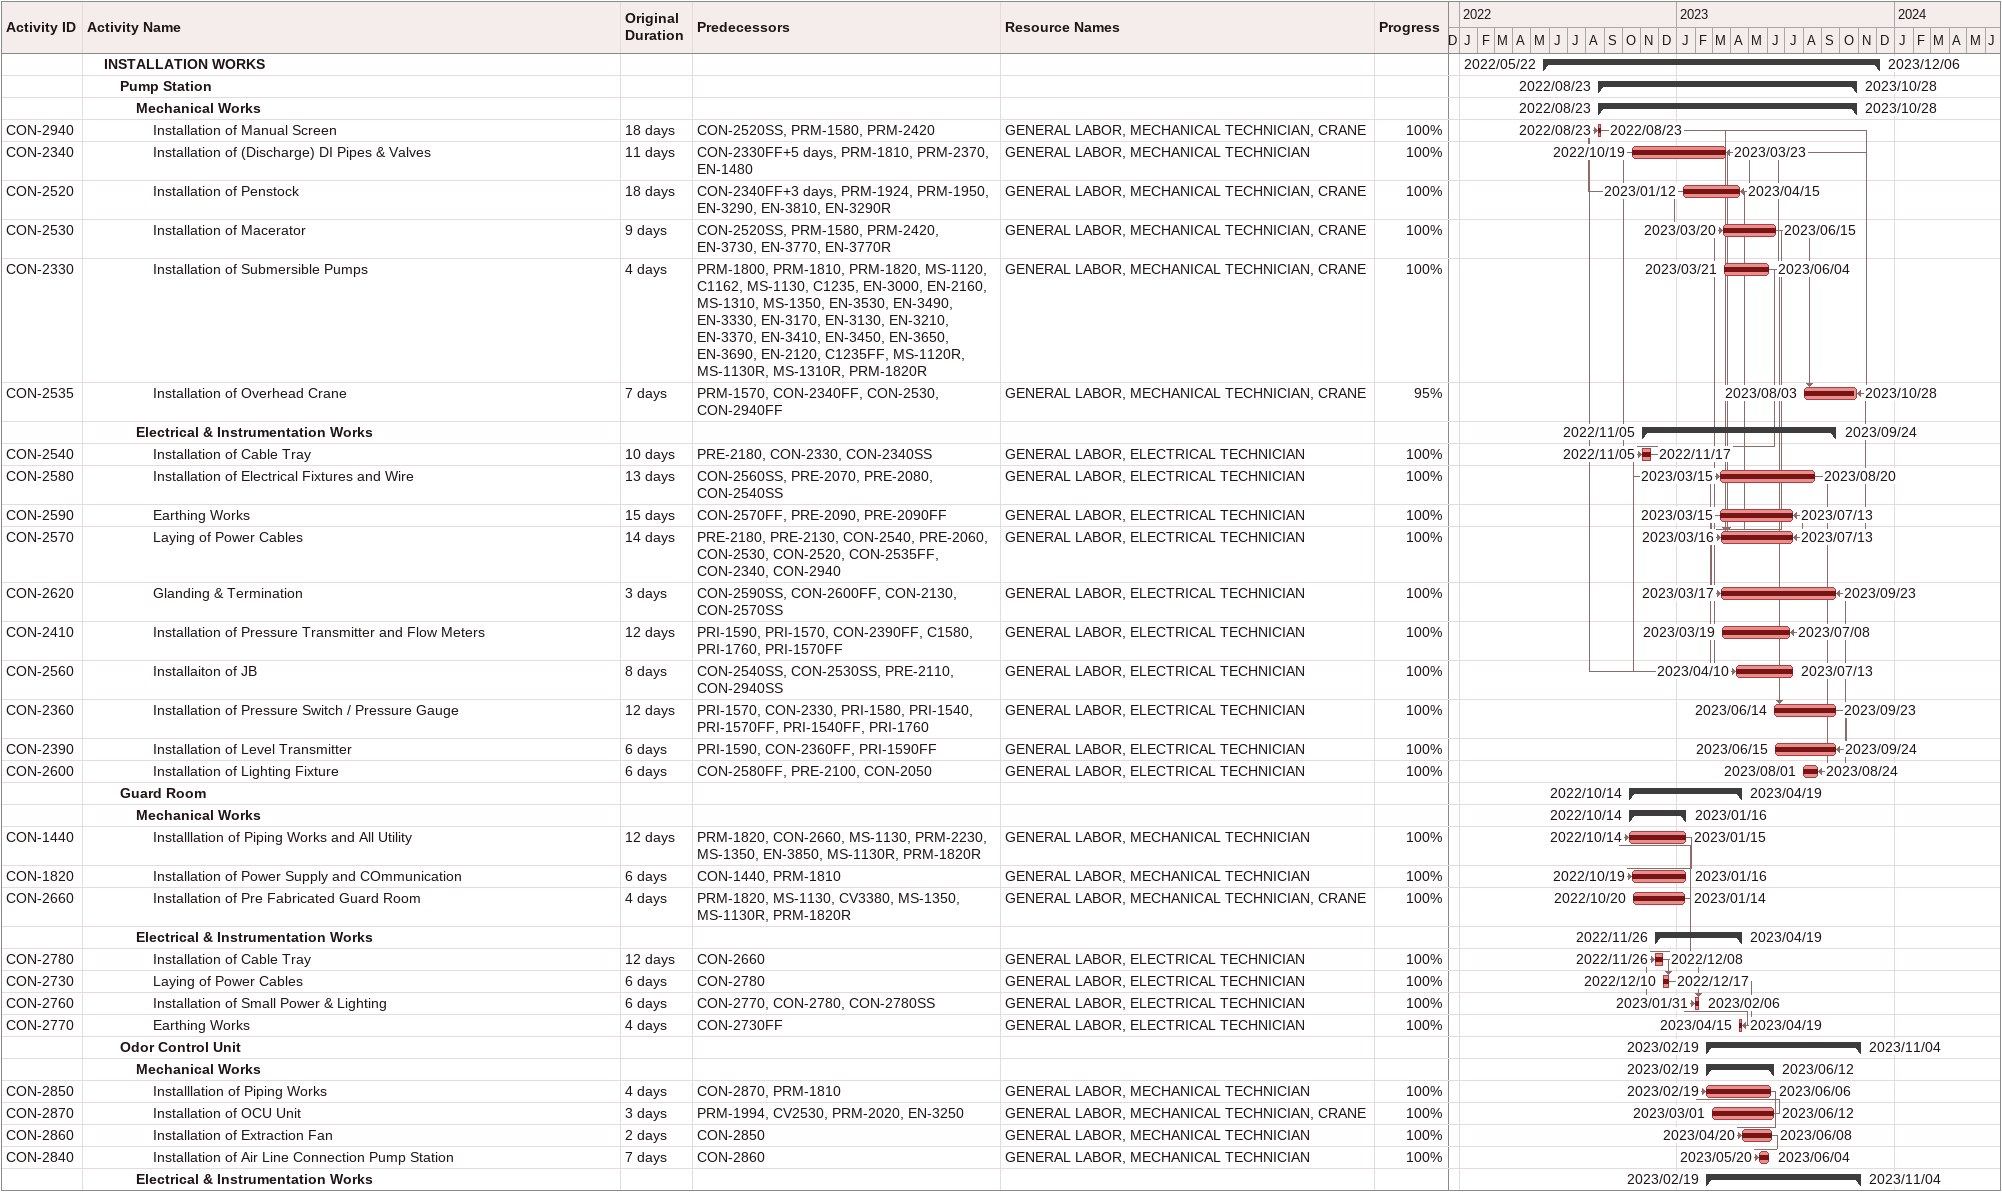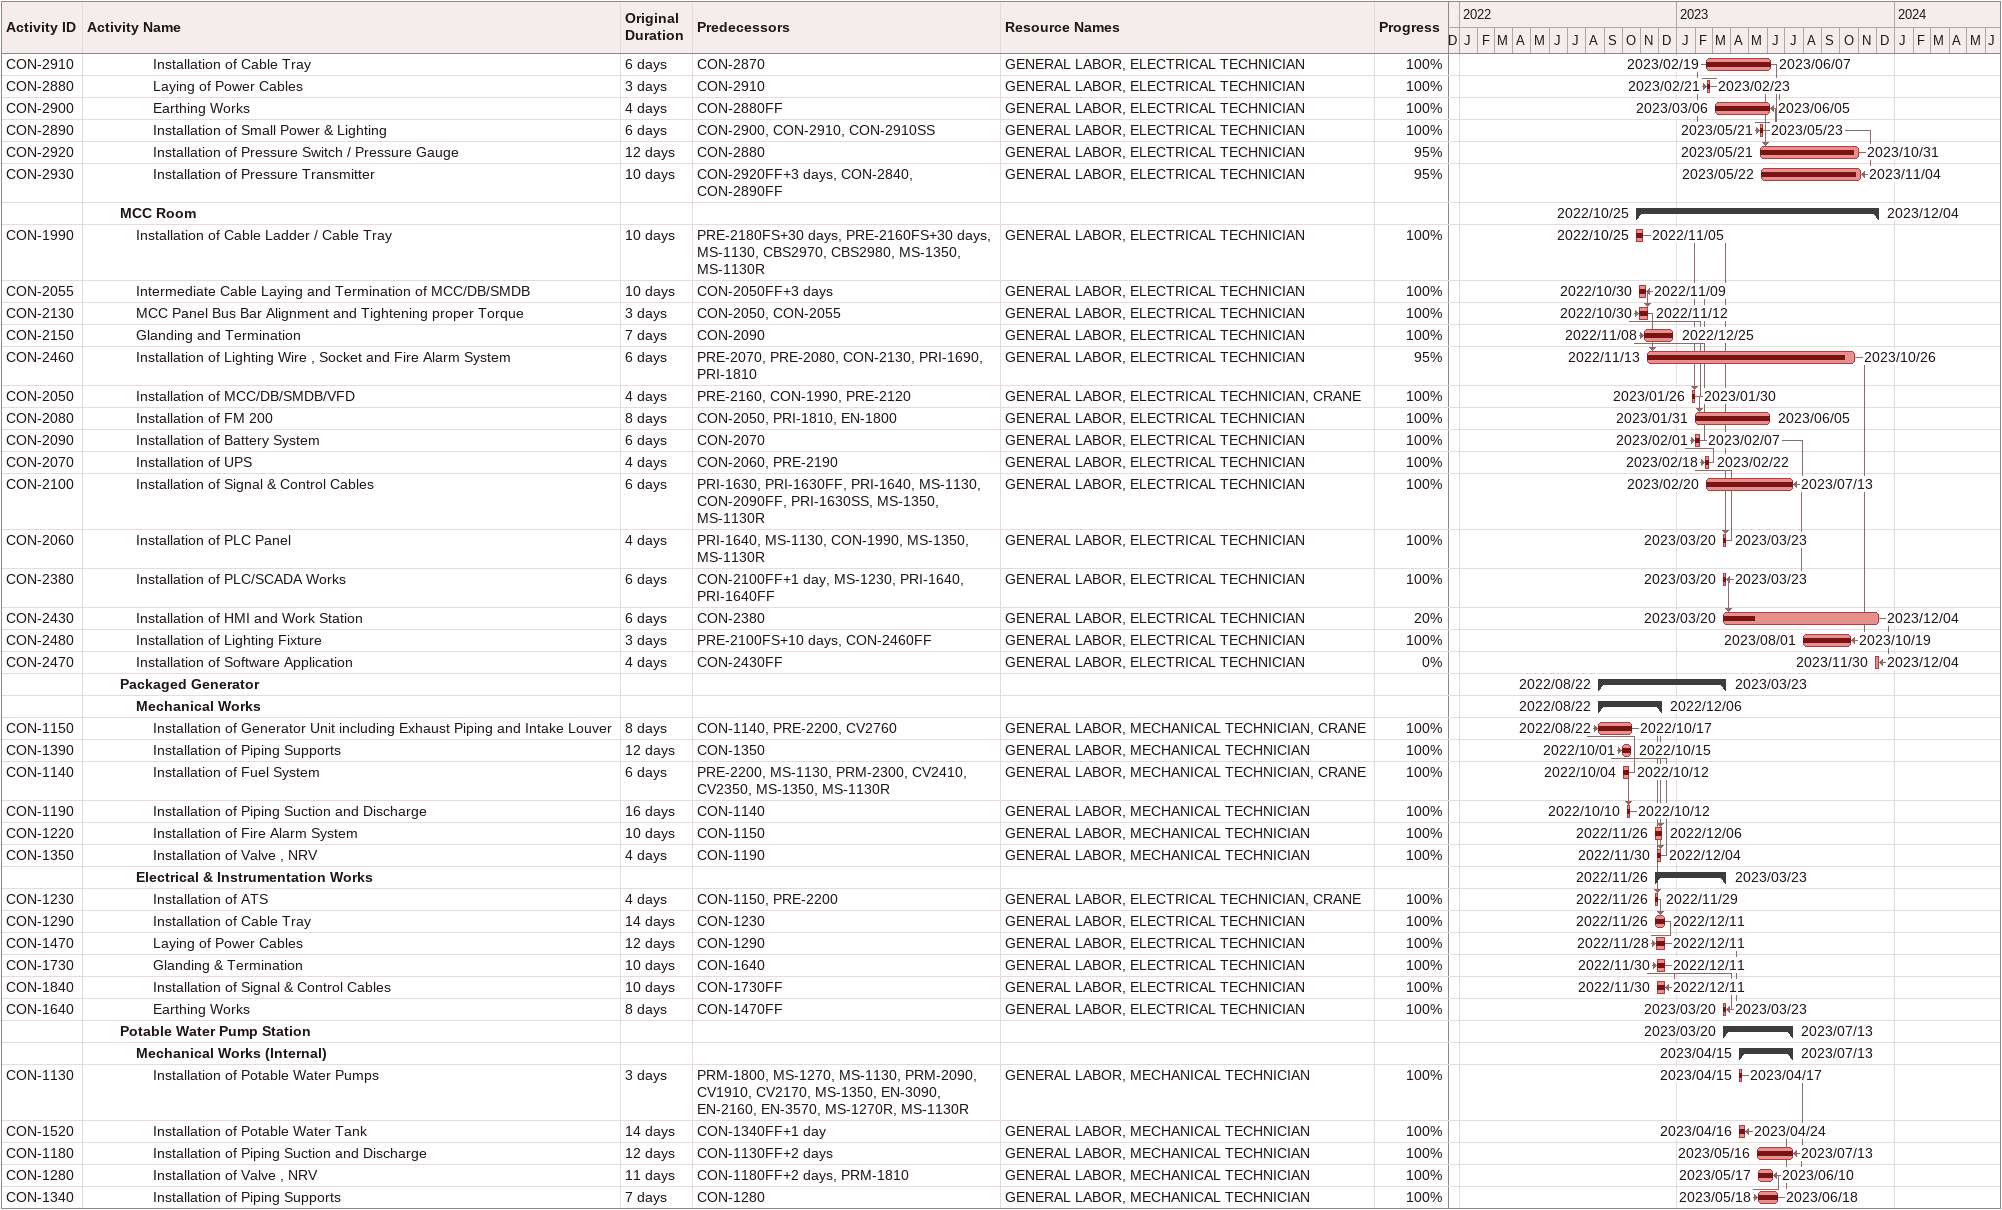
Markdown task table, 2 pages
| ID | Level | Task | Original duration | Start | Finish | Predecessors | Resources | % complete |
|---|---|---|---|---|---|---|---|---|
|  | 2 | **INSTALLATION WORKS** |  | 2022-05-22 | 2023-12-06 |  |  |  |
|  | 3 | **Pump Station** |  | 2022-08-23 | 2023-10-28 |  |  |  |
|  | 4 | **Mechanical Works** |  | 2022-08-23 | 2023-10-28 |  |  |  |
| CON-2940 | 5 | Installation of Manual Screen | 18d | 2022-08-23 | 2022-08-23 | CON-2520SS, PRM-1580, PRM-2420 | GENERAL LABOR, MECHANICAL TECHNICIAN, CRANE | 100 |
| CON-2340 | 5 | Installation of (Discharge) DI Pipes & Valves | 11d | 2022-10-19 | 2023-03-23 | CON-2330FF+5d, PRM-1810, PRM-2370, EN-1480 | GENERAL LABOR, MECHANICAL TECHNICIAN | 100 |
| CON-2520 | 5 | Installation of Penstock | 18d | 2023-01-12 | 2023-04-15 | CON-2340FF+3d, PRM-1924, PRM-1950, EN-3290, EN-3810, EN-3290R | GENERAL LABOR, MECHANICAL TECHNICIAN, CRANE | 100 |
| CON-2530 | 5 | Installation of Macerator | 9d | 2023-03-20 | 2023-06-15 | CON-2520SS, PRM-1580, PRM-2420, EN-3730, EN-3770, EN-3770R | GENERAL LABOR, MECHANICAL TECHNICIAN, CRANE | 100 |
| CON-2330 | 5 | Installation of Submersible Pumps | 4d | 2023-03-21 | 2023-06-04 | PRM-1800, PRM-1810, PRM-1820, MS-1120, C1162, MS-1130, C1235, EN-3000, EN-2160, MS-1310, MS-1350, EN-3530, EN-3490, EN-3330, EN-3170, EN-3130, EN-3210, EN-3370, EN-3410, EN-3450, EN-3650, EN-3690, EN-2120, C1235FF, MS-1120R, MS-1130R, MS-1310R, PRM-1820R | GENERAL LABOR, MECHANICAL TECHNICIAN, CRANE | 100 |
| CON-2535 | 5 | Installation of Overhead Crane | 7d | 2023-08-03 | 2023-10-28 | PRM-1570, CON-2340FF, CON-2530, CON-2940FF | GENERAL LABOR, MECHANICAL TECHNICIAN, CRANE | 95 |
|  | 4 | **Electrical & Instrumentation Works** |  | 2022-11-05 | 2023-09-24 |  |  |  |
| CON-2540 | 5 | Installation of Cable Tray | 10d | 2022-11-05 | 2022-11-17 | PRE-2180, CON-2330, CON-2340SS | GENERAL LABOR, ELECTRICAL TECHNICIAN | 100 |
| CON-2580 | 5 | Installation of Electrical Fixtures and Wire | 13d | 2023-03-15 | 2023-08-20 | CON-2560SS, PRE-2070, PRE-2080, CON-2540SS | GENERAL LABOR, ELECTRICAL TECHNICIAN | 100 |
| CON-2590 | 5 | Earthing Works | 15d | 2023-03-15 | 2023-07-13 | CON-2570FF, PRE-2090, PRE-2090FF | GENERAL LABOR, ELECTRICAL TECHNICIAN | 100 |
| CON-2570 | 5 | Laying of Power Cables | 14d | 2023-03-16 | 2023-07-13 | PRE-2180, PRE-2130, CON-2540, PRE-2060, CON-2530, CON-2520, CON-2535FF, CON-2340, CON-2940 | GENERAL LABOR, ELECTRICAL TECHNICIAN | 100 |
| CON-2620 | 5 | Glanding & Termination | 3d | 2023-03-17 | 2023-09-23 | CON-2590SS, CON-2600FF, CON-2130, CON-2570SS | GENERAL LABOR, ELECTRICAL TECHNICIAN | 100 |
| CON-2410 | 5 | Installation of Pressure Transmitter and Flow Meters | 12d | 2023-03-19 | 2023-07-08 | PRI-1590, PRI-1570, CON-2390FF, C1580, PRI-1760, PRI-1570FF | GENERAL LABOR, ELECTRICAL TECHNICIAN | 100 |
| CON-2560 | 5 | Installaiton of JB | 8d | 2023-04-10 | 2023-07-13 | CON-2540SS, CON-2530SS, PRE-2110, CON-2940SS | GENERAL LABOR, ELECTRICAL TECHNICIAN | 100 |
| CON-2360 | 5 | Installation of Pressure Switch / Pressure Gauge | 12d | 2023-06-14 | 2023-09-23 | PRI-1570, CON-2330, PRI-1580, PRI-1540, PRI-1570FF, PRI-1540FF, PRI-1760 | GENERAL LABOR, ELECTRICAL TECHNICIAN | 100 |
| CON-2390 | 5 | Installation of Level Transmitter | 6d | 2023-06-15 | 2023-09-24 | PRI-1590, CON-2360FF, PRI-1590FF | GENERAL LABOR, ELECTRICAL TECHNICIAN | 100 |
| CON-2600 | 5 | Installation of Lighting Fixture | 6d | 2023-08-01 | 2023-08-24 | CON-2580FF, PRE-2100, CON-2050 | GENERAL LABOR, ELECTRICAL TECHNICIAN | 100 |
|  | 3 | **Guard Room** |  | 2022-10-14 | 2023-04-19 |  |  |  |
|  | 4 | **Mechanical Works** |  | 2022-10-14 | 2023-01-16 |  |  |  |
| CON-1440 | 5 | Installlation of Piping Works and All Utility | 12d | 2022-10-14 | 2023-01-15 | PRM-1820, CON-2660, MS-1130, PRM-2230, MS-1350, EN-3850, MS-1130R, PRM-1820R | GENERAL LABOR, MECHANICAL TECHNICIAN | 100 |
| CON-1820 | 5 | Installation of Power Supply and COmmunication | 6d | 2022-10-19 | 2023-01-16 | CON-1440, PRM-1810 | GENERAL LABOR, MECHANICAL TECHNICIAN | 100 |
| CON-2660 | 5 | Installation of Pre Fabricated Guard Room | 4d | 2022-10-20 | 2023-01-14 | PRM-1820, MS-1130, CV3380, MS-1350, MS-1130R, PRM-1820R | GENERAL LABOR, MECHANICAL TECHNICIAN, CRANE | 100 |
|  | 4 | **Electrical & Instrumentation Works** |  | 2022-11-26 | 2023-04-19 |  |  |  |
| CON-2780 | 5 | Installation of Cable Tray | 12d | 2022-11-26 | 2022-12-08 | CON-2660 | GENERAL LABOR, ELECTRICAL TECHNICIAN | 100 |
| CON-2730 | 5 | Laying of Power Cables | 6d | 2022-12-10 | 2022-12-17 | CON-2780 | GENERAL LABOR, ELECTRICAL TECHNICIAN | 100 |
| CON-2760 | 5 | Installation of Small Power & Lighting | 6d | 2023-01-31 | 2023-02-06 | CON-2770, CON-2780, CON-2780SS | GENERAL LABOR, ELECTRICAL TECHNICIAN | 100 |
| CON-2770 | 5 | Earthing Works | 4d | 2023-04-15 | 2023-04-19 | CON-2730FF | GENERAL LABOR, ELECTRICAL TECHNICIAN | 100 |
|  | 3 | **Odor Control Unit** |  | 2023-02-19 | 2023-11-04 |  |  |  |
|  | 4 | **Mechanical Works** |  | 2023-02-19 | 2023-06-12 |  |  |  |
| CON-2850 | 5 | Installlation of Piping Works | 4d | 2023-02-19 | 2023-06-06 | CON-2870, PRM-1810 | GENERAL LABOR, MECHANICAL TECHNICIAN | 100 |
| CON-2870 | 5 | Installation of OCU Unit | 3d | 2023-03-01 | 2023-06-12 | PRM-1994, CV2530, PRM-2020, EN-3250 | GENERAL LABOR, MECHANICAL TECHNICIAN, CRANE | 100 |
| CON-2860 | 5 | Installation of Extraction Fan | 2d | 2023-04-20 | 2023-06-08 | CON-2850 | GENERAL LABOR, MECHANICAL TECHNICIAN | 100 |
| CON-2840 | 5 | Installation of Air Line Connection Pump Station | 7d | 2023-05-20 | 2023-06-04 | CON-2860 | GENERAL LABOR, MECHANICAL TECHNICIAN | 100 |
|  | 4 | **Electrical & Instrumentation Works** |  | 2023-02-19 | 2023-11-04 |  |  |  |
| CON-2910 | 5 | Installation of Cable Tray | 6d | 2023-02-19 | 2023-06-07 | CON-2870 | GENERAL LABOR, ELECTRICAL TECHNICIAN | 100 |
| CON-2880 | 5 | Laying of Power Cables | 3d | 2023-02-21 | 2023-02-23 | CON-2910 | GENERAL LABOR, ELECTRICAL TECHNICIAN | 100 |
| CON-2900 | 5 | Earthing Works | 4d | 2023-03-06 | 2023-06-05 | CON-2880FF | GENERAL LABOR, ELECTRICAL TECHNICIAN | 100 |
| CON-2890 | 5 | Installation of Small Power & Lighting | 6d | 2023-05-21 | 2023-05-23 | CON-2900, CON-2910, CON-2910SS | GENERAL LABOR, ELECTRICAL TECHNICIAN | 100 |
| CON-2920 | 5 | Installation of Pressure Switch / Pressure Gauge | 12d | 2023-05-21 | 2023-10-31 | CON-2880 | GENERAL LABOR, ELECTRICAL TECHNICIAN | 95 |
| CON-2930 | 5 | Installation of Pressure Transmitter | 10d | 2023-05-22 | 2023-11-04 | CON-2920FF+3d, CON-2840, CON-2890FF | GENERAL LABOR, ELECTRICAL TECHNICIAN | 95 |
|  | 3 | **MCC Room** |  | 2022-10-25 | 2023-12-04 |  |  |  |
| CON-1990 | 4 | Installation of Cable Ladder / Cable Tray | 10d | 2022-10-25 | 2022-11-05 | PRE-2180FS+30d, PRE-2160FS+30d, MS-1130, CBS2970, CBS2980, MS-1350, MS-1130R | GENERAL LABOR, ELECTRICAL TECHNICIAN | 100 |
| CON-2055 | 4 | Intermediate Cable Laying and Termination of MCC/DB/SMDB | 10d | 2022-10-30 | 2022-11-09 | CON-2050FF+3d | GENERAL LABOR, ELECTRICAL TECHNICIAN | 100 |
| CON-2130 | 4 | MCC Panel Bus Bar Alignment and Tightening proper Torque | 3d | 2022-10-30 | 2022-11-12 | CON-2050, CON-2055 | GENERAL LABOR, ELECTRICAL TECHNICIAN | 100 |
| CON-2150 | 4 | Glanding and Termination | 7d | 2022-11-08 | 2022-12-25 | CON-2090 | GENERAL LABOR, ELECTRICAL TECHNICIAN | 100 |
| CON-2460 | 4 | Installation of Lighting Wire , Socket and Fire Alarm System | 6d | 2022-11-13 | 2023-10-26 | PRE-2070, PRE-2080, CON-2130, PRI-1690, PRI-1810 | GENERAL LABOR, ELECTRICAL TECHNICIAN | 95 |
| CON-2050 | 4 | Installation of MCC/DB/SMDB/VFD | 4d | 2023-01-26 | 2023-01-30 | PRE-2160, CON-1990, PRE-2120 | GENERAL LABOR, ELECTRICAL TECHNICIAN, CRANE | 100 |
| CON-2080 | 4 | Installation of FM 200 | 8d | 2023-01-31 | 2023-06-05 | CON-2050, PRI-1810, EN-1800 | GENERAL LABOR, ELECTRICAL TECHNICIAN | 100 |
| CON-2090 | 4 | Installation of Battery System | 6d | 2023-02-01 | 2023-02-07 | CON-2070 | GENERAL LABOR, ELECTRICAL TECHNICIAN | 100 |
| CON-2070 | 4 | Installation of UPS | 4d | 2023-02-18 | 2023-02-22 | CON-2060, PRE-2190 | GENERAL LABOR, ELECTRICAL TECHNICIAN | 100 |
| CON-2100 | 4 | Installation of Signal & Control Cables | 6d | 2023-02-20 | 2023-07-13 | PRI-1630, PRI-1630FF, PRI-1640, MS-1130, CON-2090FF, PRI-1630SS, MS-1350, MS-1130R | GENERAL LABOR, ELECTRICAL TECHNICIAN | 100 |
| CON-2060 | 4 | Installation of PLC Panel | 4d | 2023-03-20 | 2023-03-23 | PRI-1640, MS-1130, CON-1990, MS-1350, MS-1130R | GENERAL LABOR, ELECTRICAL TECHNICIAN | 100 |
| CON-2380 | 4 | Installation of PLC/SCADA Works | 6d | 2023-03-20 | 2023-03-23 | CON-2100FF+1d, MS-1230, PRI-1640, PRI-1640FF | GENERAL LABOR, ELECTRICAL TECHNICIAN | 100 |
| CON-2430 | 4 | Installation of HMI and Work Station | 6d | 2023-03-20 | 2023-12-04 | CON-2380 | GENERAL LABOR, ELECTRICAL TECHNICIAN | 20 |
| CON-2480 | 4 | Installation of Lighting Fixture | 3d | 2023-08-01 | 2023-10-19 | PRE-2100FS+10d, CON-2460FF | GENERAL LABOR, ELECTRICAL TECHNICIAN | 100 |
| CON-2470 | 4 | Installation of Software Application | 4d | 2023-11-30 | 2023-12-04 | CON-2430FF | GENERAL LABOR, ELECTRICAL TECHNICIAN | 0 |
|  | 3 | **Packaged Generator** |  | 2022-08-22 | 2023-03-23 |  |  |  |
|  | 4 | **Mechanical Works** |  | 2022-08-22 | 2022-12-06 |  |  |  |
| CON-1150 | 5 | Installation of Generator Unit including Exhaust Piping and Intake Louver | 8d | 2022-08-22 | 2022-10-17 | CON-1140, PRE-2200, CV2760 | GENERAL LABOR, MECHANICAL TECHNICIAN, CRANE | 100 |
| CON-1390 | 5 | Installation of Piping Supports | 12d | 2022-10-01 | 2022-10-15 | CON-1350 | GENERAL LABOR, MECHANICAL TECHNICIAN | 100 |
| CON-1140 | 5 | Installation of Fuel System | 6d | 2022-10-04 | 2022-10-12 | PRE-2200, MS-1130, PRM-2300, CV2410, CV2350, MS-1350, MS-1130R | GENERAL LABOR, MECHANICAL TECHNICIAN, CRANE | 100 |
| CON-1190 | 5 | Installation of Piping Suction and Discharge | 16d | 2022-10-10 | 2022-10-12 | CON-1140 | GENERAL LABOR, MECHANICAL TECHNICIAN | 100 |
| CON-1220 | 5 | Installation of Fire Alarm System | 10d | 2022-11-26 | 2022-12-06 | CON-1150 | GENERAL LABOR, MECHANICAL TECHNICIAN | 100 |
| CON-1350 | 5 | Installation of Valve , NRV | 4d | 2022-11-30 | 2022-12-04 | CON-1190 | GENERAL LABOR, MECHANICAL TECHNICIAN | 100 |
|  | 4 | **Electrical & Instrumentation Works** |  | 2022-11-26 | 2023-03-23 |  |  |  |
| CON-1230 | 5 | Installation of ATS | 4d | 2022-11-26 | 2022-11-29 | CON-1150, PRE-2200 | GENERAL LABOR, ELECTRICAL TECHNICIAN, CRANE | 100 |
| CON-1290 | 5 | Installation of Cable Tray | 14d | 2022-11-26 | 2022-12-11 | CON-1230 | GENERAL LABOR, ELECTRICAL TECHNICIAN | 100 |
| CON-1470 | 5 | Laying of Power Cables | 12d | 2022-11-28 | 2022-12-11 | CON-1290 | GENERAL LABOR, ELECTRICAL TECHNICIAN | 100 |
| CON-1730 | 5 | Glanding & Termination | 10d | 2022-11-30 | 2022-12-11 | CON-1640 | GENERAL LABOR, ELECTRICAL TECHNICIAN | 100 |
| CON-1840 | 5 | Installation of Signal & Control Cables | 10d | 2022-11-30 | 2022-12-11 | CON-1730FF | GENERAL LABOR, ELECTRICAL TECHNICIAN | 100 |
| CON-1640 | 5 | Earthing Works | 8d | 2023-03-20 | 2023-03-23 | CON-1470FF | GENERAL LABOR, ELECTRICAL TECHNICIAN | 100 |
|  | 3 | **Potable Water Pump Station** |  | 2023-03-20 | 2023-07-13 |  |  |  |
|  | 4 | **Mechanical Works (Internal)** |  | 2023-04-15 | 2023-07-13 |  |  |  |
| CON-1130 | 5 | Installation of Potable Water Pumps | 3d | 2023-04-15 | 2023-04-17 | PRM-1800, MS-1270, MS-1130, PRM-2090, CV1910, CV2170, MS-1350, EN-3090, EN-2160, EN-3570, MS-1270R, MS-1130R | GENERAL LABOR, MECHANICAL TECHNICIAN | 100 |
| CON-1520 | 5 | Installation of Potable Water Tank | 14d | 2023-04-16 | 2023-04-24 | CON-1340FF+1d | GENERAL LABOR, MECHANICAL TECHNICIAN | 100 |
| CON-1180 | 5 | Installation of Piping Suction and Discharge | 12d | 2023-05-16 | 2023-07-13 | CON-1130FF+2d | GENERAL LABOR, MECHANICAL TECHNICIAN | 100 |
| CON-1280 | 5 | Installation of Valve , NRV | 11d | 2023-05-17 | 2023-06-10 | CON-1180FF+2d, PRM-1810 | GENERAL LABOR, MECHANICAL TECHNICIAN | 100 |
| CON-1340 | 5 | Installation of Piping Supports | 7d | 2023-05-18 | 2023-06-18 | CON-1280 | GENERAL LABOR, MECHANICAL TECHNICIAN | 100 |
